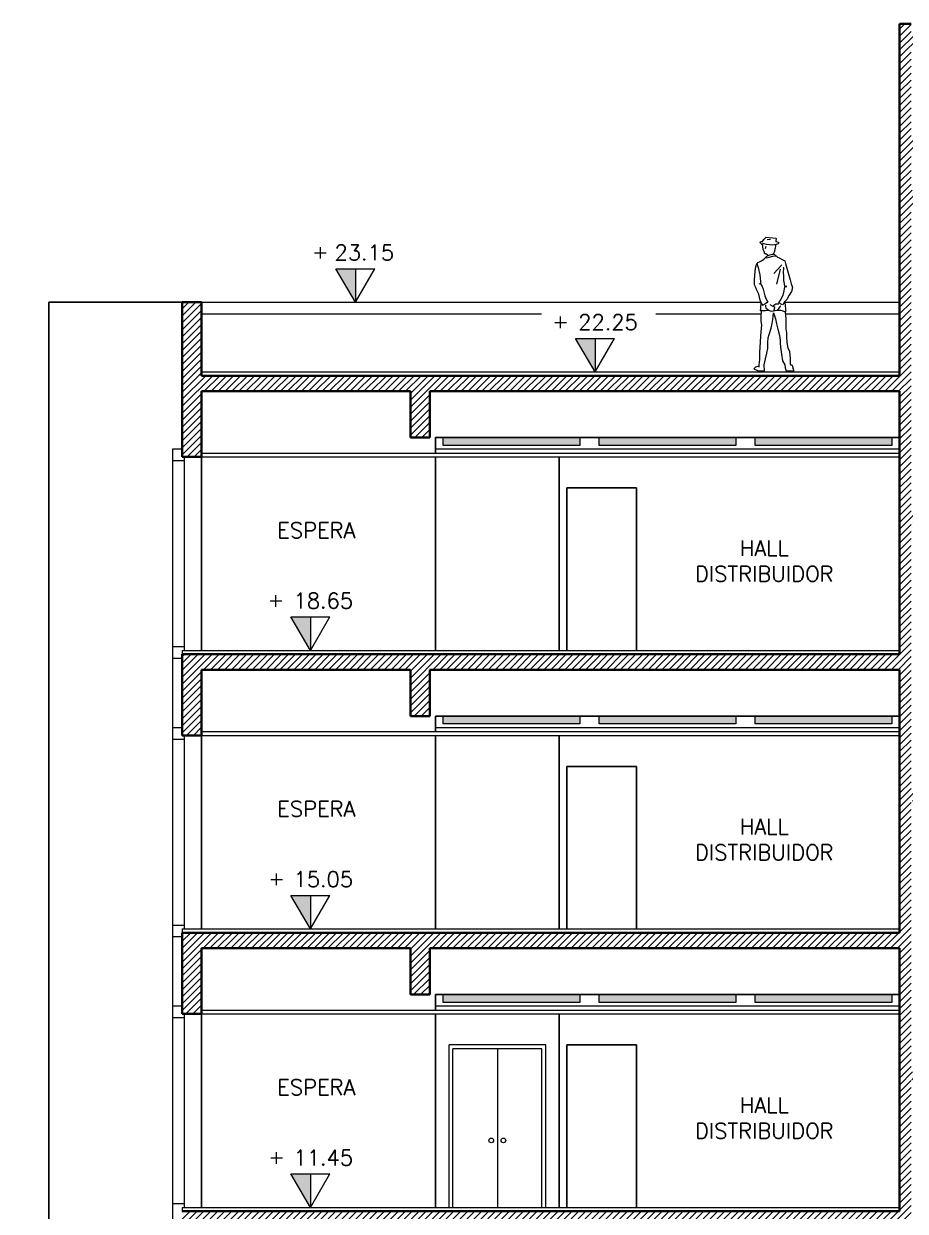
# Model space of a CAD drawing. Extents: x 1009 to 1343, y -172900 to 201.
# Drawn here: x 1121.54 to 1132.94, y -85.77 to -70.42 of the extents above; entities that cross this region are included whole.
import ezdxf

# ---------------------------------------------------------------- set-up
doc = ezdxf.new("R2010")
doc.units = 0
doc.header["$LTSCALE"] = 0.5
for name, color, linetype, lineweight in [('Acotaciones', 9, 'CONTINUOUS', 9), ('Carpintería', 55, 'CONTINUOUS', 20), ('Detalles .05', 243, 'CONTINUOUS', 5), ('Detalles 01', 8, 'CONTINUOUS', 9), ('Muros corte', 7, 'CONTINUOUS', 40), ('Muros vista', 253, 'CONTINUOUS', 25), ('Pisos', 252, 'CONTINUOUS', 18), ('Punta 01', 6, 'CONTINUOUS', 9), ('Punta 015', 64, 'CONTINUOUS', 13), ('Punta 02', 11, 'CONTINUOUS', 20), ('Vidrios', 147, 'CONTINUOUS', 13)]:
    doc.layers.add(name, color=color, linetype=linetype, lineweight=lineweight)
doc.styles.add('Texto 2 mm', font='simplex.shx', dxfattribs={"height": 0.2})

msp = doc.modelspace()

# ---------------------------------------------------------------- hatches: boundary and pattern name
at = {"layer": 'Detalles 01'}
h = msp.add_hatch(dxfattribs=at)
h.set_pattern_fill('ANSI31,_O', color=256, scale=0.02)
h.set_pattern_definition([(45, (0, 0), (-0.0449012806, 0.0449012806), [])])
h.paths.add_polyline_path([(1138.187, -103.123), (1137.787, -103.123), (1137.787, -99.023), (1140.662, -99.023), (1140.662, -100.123), (1140.462, -100.123), (1140.462, -101.123), (1140.862, -101.123), (1140.862, -97.073), (1140.662, -97.073), (1140.662, -98.873), (1137.862, -98.873), (1137.862, -98.673), (1137.787, -98.673), (1137.787, -72.323), (1137.537, -72.323), (1137.537, -72.573), (1135.787, -72.573), (1135.787, -70.423), (1135.637, -70.423), (1135.637, -70.573), (1133.012, -70.573), (1133.012, -70.423), (1132.862, -70.423), (1132.862, -74.973), (1123.837, -74.973), (1123.837, -74.023), (1123.587, -74.023), (1123.587, -76.023), (1123.837, -76.023), (1123.837, -75.173), (1126.537, -75.173), (1126.537, -75.773), (1126.787, -75.773), (1126.787, -75.173), (1132.862, -75.173), (1132.862, -78.573), (1123.587, -78.573), (1123.587, -79.623), (1123.837, -79.623), (1123.837, -78.773), (1126.537, -78.773), (1126.537, -79.373), (1126.787, -79.373), (1126.787, -78.773), (1132.862, -78.773), (1132.862, -82.173), (1123.587, -82.173), (1123.587, -83.223), (1123.837, -83.223), (1123.837, -82.373), (1126.537, -82.373), (1126.537, -82.973), (1126.787, -82.973), (1126.787, -82.373), (1132.862, -82.373), (1132.862, -85.773), (1123.587, -85.773), (1123.587, -86.823), (1123.837, -86.823), (1123.837, -85.973), (1126.537, -85.973), (1126.537, -86.573), (1126.787, -86.573), (1126.787, -85.973), (1132.862, -85.973), (1132.862, -89.373), (1123.587, -89.373), (1123.587, -90.423), (1123.837, -90.423), (1123.837, -89.573), (1126.537, -89.573), (1126.537, -90.173), (1126.787, -90.173), (1126.787, -89.573), (1132.862, -89.573), (1132.862, -92.973), (1123.587, -92.973), (1123.587, -93.523), (1122.737, -93.523), (1122.737, -93.323), (1122.587, -93.323), (1122.587, -93.923), (1122.737, -93.923), (1122.737, -93.623), (1123.587, -93.623), (1123.587, -93.923), (1123.837, -93.923), (1123.837, -93.173), (1126.537, -93.173), (1126.537, -93.773), (1126.787, -93.773), (1126.787, -93.173), (1132.862, -93.173), (1132.862, -96.973), (1121.937, -96.973), (1121.937, -103.123), (1121.537, -103.123), (1121.537, -105.123), (1122.587, -105.123), (1122.587, -103.123), (1122.187, -103.123), (1122.187, -100.223), (1126.537, -100.223), (1126.537, -100.823), (1126.787, -100.823), (1126.787, -100.223), (1132.862, -100.223), (1132.862, -103.123), (1132.487, -103.123), (1132.487, -105.123), (1133.387, -105.123), (1133.387, -103.123), (1133.012, -103.123), (1133.012, -101.573), (1133.912, -101.573), (1133.912, -101.873), (1134.112, -101.873), (1134.112, -101.793), (1135.811, -102.973), (1135.552, -102.973), (1135.552, -103.823), (1136.202, -103.823), (1136.202, -102.973), (1136.002, -102.973), (1136.002, -102.736), (1135.732, -102.736), (1135.732, -102.548), (1135.462, -102.548), (1135.462, -102.361), (1135.192, -102.361), (1135.192, -102.173), (1134.922, -102.173), (1134.922, -101.986), (1134.652, -101.986), (1134.652, -101.798), (1134.382, -101.798), (1134.382, -101.611), (1134.105, -101.611), (1134.112, -101.606), (1134.112, -101.473), (1133.012, -101.473), (1133.012, -98.573), (1133.912, -98.573), (1133.912, -98.873), (1134.112, -98.873), (1134.112, -98.793), (1136.009, -100.111), (1136.002, -100.111), (1136.002, -100.523), (1136.202, -100.523), (1136.202, -100.223), (1137.537, -100.223), (1137.537, -103.123), (1137.137, -103.123), (1137.137, -105.123), (1138.187, -105.123)])
h.paths.add_polyline_path([(1137.537, -99.973), (1136.002, -99.973), (1136.002, -99.736), (1135.732, -99.736), (1135.732, -99.548), (1135.462, -99.548), (1135.462, -99.361), (1135.192, -99.361), (1135.192, -99.173), (1134.922, -99.173), (1134.922, -98.986), (1134.652, -98.986), (1134.652, -98.798), (1134.382, -98.798), (1134.382, -98.611), (1134.105, -98.611), (1134.112, -98.606), (1134.112, -98.473), (1133.012, -98.473), (1133.012, -95.168), (1133.912, -95.168), (1133.912, -95.468), (1134.112, -95.468), (1134.112, -95.392), (1136.342, -96.966), (1136.342, -97.473), (1136.542, -97.473), (1136.542, -97.173), (1137.537, -97.173)], flags=16)
h.paths.add_polyline_path([(1136.052, -99.923), (1136.052, -99.561), (1134.294, -98.236), (1134.112, -98.236), (1134.112, -98.423), (1134.002, -98.423), (1134.002, -97.523), (1134.062, -97.523), (1134.062, -97.573), (1136.052, -99.073), (1136.052, -99.023), (1136.112, -99.023), (1136.112, -99.923)], flags=0)
h.paths.add_polyline_path([(1134.062, -98.023), (1134.136, -97.967), (1136.052, -99.411), (1135.977, -99.467)], flags=0)
h.paths.add_polyline_path([(1134.062, -97.873), (1134.136, -97.817), (1136.052, -99.261), (1135.977, -99.317)], flags=0)
h.paths.add_polyline_path([(1134.062, -97.723), (1134.136, -97.667), (1136.052, -99.111), (1135.977, -99.167)], flags=0)
h.paths.add_polyline_path([(1132.862, -99.973), (1122.187, -99.973), (1122.187, -97.173), (1126.537, -97.173), (1126.537, -97.773), (1126.787, -97.773), (1126.787, -97.173), (1132.862, -97.173)], flags=16)
h.paths.add_polyline_path([(1131.583, -99.923), (1131.331, -99.491), (1131.835, -99.491)], flags=0)
h.paths.add_polyline_path([(1137.537, -96.973), (1136.542, -96.973), (1136.542, -96.733), (1136.272, -96.733), (1136.272, -96.542), (1136.002, -96.542), (1136.002, -96.352), (1135.732, -96.352), (1135.732, -96.161), (1135.462, -96.161), (1135.462, -95.971), (1135.192, -95.971), (1135.192, -95.78), (1134.922, -95.78), (1134.922, -95.59), (1134.652, -95.59), (1134.652, -95.399), (1134.382, -95.399), (1134.382, -95.209), (1134.112, -95.209), (1134.112, -95.068), (1133.012, -95.068), (1133.012, -91.273), (1133.912, -91.273), (1133.912, -91.573), (1134.112, -91.573), (1134.112, -91.483), (1136.542, -93.103), (1136.542, -93.473), (1136.742, -93.473), (1136.742, -93.173), (1137.537, -93.173)], flags=16)
h.paths.add_polyline_path([(1136.592, -96.923), (1136.592, -96.561), (1134.112, -94.691), (1134.112, -94.637), (1134.289, -94.637), (1134.061, -94.466), (1134.136, -94.409), (1134.382, -94.595), (1134.382, -94.557), (1134.061, -94.316), (1134.136, -94.259), (1134.385, -94.447), (1134.434, -94.447), (1136.592, -96.073), (1136.592, -96.023), (1136.652, -96.023), (1136.652, -96.923)], flags=0)
h.paths.add_polyline_path([(1137.537, -92.973), (1136.542, -92.973), (1136.542, -92.743), (1136.272, -92.743), (1136.272, -92.563), (1136.002, -92.563), (1136.002, -92.383), (1135.732, -92.383), (1135.732, -92.203), (1135.462, -92.203), (1135.462, -92.023), (1135.192, -92.023), (1135.192, -91.843), (1134.922, -91.843), (1134.922, -91.663), (1134.652, -91.663), (1134.652, -91.483), (1134.382, -91.483), (1134.382, -91.303), (1134.112, -91.303), (1134.112, -91.173), (1133.012, -91.173), (1133.012, -87.673), (1133.912, -87.673), (1133.912, -87.973), (1134.112, -87.973), (1134.112, -87.883), (1136.541, -89.503), (1136.542, -89.503), (1136.542, -89.873), (1136.742, -89.873), (1136.742, -89.573), (1137.537, -89.573)], flags=16)
h.paths.add_polyline_path([(1136.592, -92.923), (1136.592, -92.56), (1134.319, -90.943), (1134.112, -90.943), (1134.112, -91.123), (1134.002, -91.123), (1134.002, -90.223), (1134.062, -90.223), (1134.062, -90.273), (1136.592, -92.073), (1136.592, -92.023), (1136.652, -92.023), (1136.652, -92.923)], flags=0)
h.paths.add_polyline_path([(1134.062, -90.723), (1134.141, -90.666), (1136.382, -92.26), (1136.382, -92.374)], flags=0)
h.paths.add_polyline_path([(1134.062, -90.573), (1134.141, -90.516), (1134.698, -90.912), (1134.616, -90.967)], flags=0)
h.paths.add_polyline_path([(1126.709, -99.497), (1126.594, -99.497), (1126.057, -99.649, 1.100935), (1125.38, -99.65), (1123.616, -99.65, 1.102902), (1122.939, -99.65), (1122.944, -99.65), (1122.638, -99.584), (1122.474, -99.498), (1122.373, -99.498, -0.414214), (1122.343, -99.468), (1122.343, -99.458, -0.414214), (1122.373, -99.428), (1122.386, -99.428), (1122.458, -99.141, -0.302226), (1122.482, -99.118), (1123.523, -98.959, 0.124237), (1123.559, -98.944), (1124.103, -98.534, -0.151719), (1124.158, -98.513), (1124.549, -98.496), (1125.131, -98.496), (1125.511, -98.511, -0.141031), (1125.563, -98.529), (1126.146, -98.929, 0.09603), (1126.174, -98.941), (1126.634, -99.042, 0.187906), (1126.656, -99.039), (1126.696, -99.016), (1126.696, -99.093), (1126.699, -99.114, -0.038718), (1126.704, -99.176), (1126.704, -99.336, -0.040937), (1126.699, -99.402), (1126.694, -99.428), (1126.709, -99.428, -0.414214), (1126.739, -99.458), (1126.739, -99.467, -0.414214)], flags=0)
h.paths.add_polyline_path([(1134.062, -90.423), (1134.141, -90.366), (1134.807, -90.84), (1134.725, -90.895)], flags=0)
h.paths.add_polyline_path([(1125.99, -98.956), (1125.56, -98.587, 0.168695), (1125.499, -98.563), (1125.133, -98.549, 0.010081), (1125.129, -98.549), (1124.551, -98.549, 0.011028), (1124.547, -98.549), (1124.176, -98.565, 0.206689), (1124.104, -98.6), (1123.757, -99.002, -0.102777), (1123.732, -99.022), (1123.767, -99.051), (1124.107, -98.644, -0.210552), (1124.179, -98.608), (1124.549, -98.592), (1125.131, -98.592), (1125.257, -98.597, -0.242328), (1125.416, -98.687), (1125.573, -98.927, -0.145895), (1125.606, -99.036), (1125.606, -99.143, -0.297473), (1125.558, -99.216), (1125.498, -99.264, 0.093095), (1125.474, -99.28), (1125.4, -99.357, 0.095925), (1125.384, -99.382), (1125.317, -99.564), (1123.767, -99.559), (1123.751, -99.443, -0.033845), (1123.748, -99.402), (1123.748, -99.203, -0.035143), (1123.751, -99.161), (1123.767, -99.051), (1122.576, -99.17), (1122.564, -99.168), (1122.519, -99.409), (1122.463, -99.409), (1122.508, -99.191), (1122.557, -99.203), (1122.568, -99.146), (1122.58, -99.148), (1123.705, -99.03, 0.190824), (1123.757, -99.002), (1124.104, -98.6, -0.206689), (1124.176, -98.565), (1124.549, -98.549), (1125.131, -98.549), (1125.499, -98.563, -0.168695), (1125.56, -98.587), (1125.976, -98.944, 0.027992), (1125.984, -98.95, 0.027992)], flags=0)
h.paths.add_polyline_path([(1125.439, -99.617, -1), (1125.999, -99.617, -1)], flags=0)
h.paths.add_polyline_path([(1125.569, -99.617, -1), (1125.869, -99.617, -1)], flags=0)
h.paths.add_polyline_path([(1125.521, -99.146), (1125.376, -99.146), (1125.376, -99.106), (1125.521, -99.106)], flags=0)
h.paths.add_polyline_path([(1124.591, -99.146), (1124.446, -99.146), (1124.446, -99.106), (1124.591, -99.106)], flags=0)
h.paths.add_polyline_path([(1122.998, -99.617, -1), (1123.558, -99.617, -1)], flags=0)
h.paths.add_polyline_path([(1123.128, -99.617, -1), (1123.428, -99.617, -1)], flags=0)
h.paths.add_polyline_path([(1137.537, -89.373), (1136.542, -89.373), (1136.542, -89.143), (1136.272, -89.143), (1136.272, -88.963), (1136.002, -88.963), (1136.002, -88.783), (1135.732, -88.783), (1135.732, -88.603), (1135.462, -88.603), (1135.462, -88.423), (1135.192, -88.423), (1135.192, -88.243), (1134.922, -88.243), (1134.922, -88.063), (1134.652, -88.063), (1134.652, -87.883), (1134.382, -87.883), (1134.382, -87.703), (1134.112, -87.703), (1134.112, -87.573), (1133.012, -87.573), (1133.012, -84.073), (1133.912, -84.073), (1133.912, -84.373), (1134.112, -84.373), (1134.112, -84.283), (1136.541, -85.903), (1136.542, -85.903), (1136.542, -86.273), (1136.742, -86.273), (1136.742, -85.973), (1137.537, -85.973)], flags=16)
h.paths.add_polyline_path([(1136.592, -89.323), (1136.592, -88.96), (1134.319, -87.343), (1134.112, -87.343), (1134.112, -87.523), (1134.002, -87.523), (1134.002, -86.623), (1134.062, -86.623), (1134.062, -86.673), (1136.592, -88.473), (1136.592, -88.423), (1136.652, -88.423), (1136.652, -89.323)], flags=0)
h.paths.add_polyline_path([(1134.062, -87.123), (1134.141, -87.066), (1136.592, -88.81), (1136.512, -88.866)], flags=0)
h.paths.add_polyline_path([(1134.062, -86.973), (1134.141, -86.916), (1136.592, -88.66), (1136.512, -88.716)], flags=0)
h.paths.add_polyline_path([(1134.062, -86.823), (1134.141, -86.766), (1136.592, -88.51), (1136.512, -88.566)], flags=0)
h.paths.add_polyline_path([(1137.537, -85.773), (1136.542, -85.773), (1136.542, -85.543), (1136.272, -85.543), (1136.272, -85.363), (1136.002, -85.363), (1136.002, -85.183), (1135.732, -85.183), (1135.732, -85.003), (1135.462, -85.003), (1135.462, -84.823), (1135.192, -84.823), (1135.192, -84.643), (1134.922, -84.643), (1134.922, -84.463), (1134.652, -84.463), (1134.652, -84.283), (1134.382, -84.283), (1134.382, -84.103), (1134.112, -84.103), (1134.112, -83.973), (1133.012, -83.973), (1133.012, -80.473), (1133.912, -80.473), (1133.912, -80.773), (1134.112, -80.773), (1134.112, -80.683), (1136.541, -82.303), (1136.542, -82.303), (1136.542, -82.673), (1136.742, -82.673), (1136.742, -82.373), (1137.537, -82.373)], flags=16)
h.paths.add_polyline_path([(1136.592, -85.723), (1136.592, -85.36), (1134.319, -83.743), (1134.112, -83.743), (1134.112, -83.923), (1134.002, -83.923), (1134.002, -83.023), (1134.062, -83.023), (1134.062, -83.073), (1136.592, -84.873), (1136.592, -84.823), (1136.652, -84.823), (1136.652, -85.723)], flags=0)
h.paths.add_polyline_path([(1134.062, -83.523), (1134.141, -83.466), (1136.592, -85.21), (1136.512, -85.266)], flags=0)
h.paths.add_polyline_path([(1134.062, -83.373), (1134.141, -83.316), (1136.592, -85.06), (1136.512, -85.116)], flags=0)
h.paths.add_polyline_path([(1134.062, -83.223), (1134.141, -83.166), (1136.592, -84.91), (1136.512, -84.966)], flags=0)
h.paths.add_polyline_path([(1137.537, -82.173), (1136.542, -82.173), (1136.542, -81.943), (1136.272, -81.943), (1136.272, -81.763), (1136.002, -81.763), (1136.002, -81.583), (1135.732, -81.583), (1135.732, -81.403), (1135.462, -81.403), (1135.462, -81.223), (1135.192, -81.223), (1135.192, -81.043), (1134.922, -81.043), (1134.922, -80.863), (1134.652, -80.863), (1134.652, -80.683), (1134.382, -80.683), (1134.382, -80.503), (1134.112, -80.503), (1134.112, -80.373), (1133.012, -80.373), (1133.012, -76.873), (1133.912, -76.873), (1133.912, -77.173), (1134.112, -77.173), (1134.112, -77.083), (1136.541, -78.703), (1136.542, -78.703), (1136.542, -79.073), (1136.742, -79.073), (1136.742, -78.773), (1137.537, -78.773)], flags=16)
h.paths.add_polyline_path([(1136.592, -82.123), (1136.592, -81.76), (1134.319, -80.143), (1134.112, -80.143), (1134.112, -80.323), (1134.002, -80.323), (1134.002, -79.423), (1134.062, -79.423), (1134.062, -79.473), (1136.592, -81.273), (1136.592, -81.223), (1136.652, -81.223), (1136.652, -82.123)], flags=0)
h.paths.add_polyline_path([(1134.062, -79.923), (1134.141, -79.866), (1136.592, -81.61), (1136.512, -81.666)], flags=0)
h.paths.add_polyline_path([(1134.062, -79.773), (1134.141, -79.716), (1136.592, -81.46), (1136.512, -81.516)], flags=0)
h.paths.add_polyline_path([(1134.062, -79.623), (1134.141, -79.566), (1136.592, -81.31), (1136.512, -81.366)], flags=0)
h.paths.add_polyline_path([(1137.537, -78.573), (1136.542, -78.573), (1136.542, -78.343), (1136.272, -78.343), (1136.272, -78.163), (1136.002, -78.163), (1136.002, -77.983), (1135.732, -77.983), (1135.732, -77.803), (1135.462, -77.803), (1135.462, -77.623), (1135.192, -77.623), (1135.192, -77.443), (1134.922, -77.443), (1134.922, -77.263), (1134.652, -77.263), (1134.652, -77.083), (1134.382, -77.083), (1134.382, -76.903), (1134.112, -76.903), (1134.112, -76.773), (1133.012, -76.773), (1133.012, -72.823), (1135.587, -72.823), (1135.587, -73.223), (1135.837, -73.223), (1135.837, -72.823), (1137.537, -72.823), (1137.537, -74.973), (1136.542, -74.973), (1136.542, -75.473), (1136.742, -75.473), (1136.742, -75.173), (1137.537, -75.173)], flags=16)
h.paths.add_polyline_path([(1136.592, -78.523), (1136.592, -78.16), (1134.319, -76.543), (1134.112, -76.543), (1134.112, -76.723), (1134.002, -76.723), (1134.002, -75.823), (1134.062, -75.823), (1134.062, -75.873), (1136.592, -74.073), (1136.592, -74.023), (1136.652, -74.023), (1136.652, -74.923), (1136.592, -74.923), (1136.592, -74.56), (1134.404, -76.116), (1136.592, -77.673), (1136.592, -77.623), (1136.652, -77.623), (1136.652, -78.523)], flags=0)
h.paths.add_polyline_path([(1134.062, -76.323), (1134.141, -76.266), (1136.592, -78.01), (1136.512, -78.066)], flags=0)
h.paths.add_polyline_path([(1134.062, -76.173), (1134.141, -76.116), (1136.592, -77.86), (1136.512, -77.916)], flags=0)
h.paths.add_polyline_path([(1134.062, -76.023), (1134.141, -75.966), (1136.592, -77.71), (1136.512, -77.766)], flags=0)
h.paths.add_polyline_path([(1135.637, -72.573), (1135.337, -72.573), (1135.337, -72.162), (1135.637, -72.124)], flags=16)
h.paths.add_polyline_path([(1135.237, -72.573), (1133.012, -72.573), (1133.012, -72.073), (1135.237, -72.165)], flags=16)
h.paths.add_polyline_path([(1135.286, -72.017), (1133.012, -71.923), (1133.012, -70.723), (1135.637, -70.723), (1135.637, -71.973)], flags=16)
h.paths.add_polyline_path([(1131.379, -99.131), (1132.088, -99.131), (1132.088, -99.431), (1131.379, -99.431)], flags=8)
h.paths.add_polyline_path([(1128.564, -98.436), (1130.159, -98.436), (1130.159, -99.069), (1128.564, -99.069)], flags=8)
at = {"layer": 'Vidrios', "linetype": 'Continuous'}
for points in [[(1125.826, -73.591), (1125.61, -73.591), (1125.574, -73.591), (1125.826, -74.023)], [(1128.926, -74.491), (1128.71, -74.491), (1128.674, -74.491), (1128.926, -74.923)], [(1125.244, -78.091), (1125.028, -78.091), (1124.992, -78.091), (1125.244, -78.523)], [(1125.244, -81.691), (1125.028, -81.691), (1124.992, -81.691), (1125.244, -82.123)], [(1125.244, -85.291), (1125.028, -85.291), (1124.992, -85.291), (1125.244, -85.723)]]:
    msp.add_hatch(color=256, dxfattribs=at).paths.add_polyline_path(points)
at = {"layer": 'Vidrios'}
h = msp.add_hatch(color=256, dxfattribs=at)
h.dxf.hatch_style = 1
h.paths.add_polyline_path([(1128.728, -75.773), (1126.962, -75.773), (1126.962, -75.873), (1128.728, -75.873)])
h.paths.add_polyline_path([(1130.745, -75.773), (1128.978, -75.773), (1128.978, -75.873), (1130.745, -75.873)])
h.paths.add_polyline_path([(1132.762, -75.773), (1130.995, -75.773), (1130.995, -75.873), (1132.762, -75.873)])
h = msp.add_hatch(color=256, dxfattribs=at)
h.dxf.hatch_style = 1
h.paths.add_polyline_path([(1128.728, -79.373), (1126.962, -79.373), (1126.962, -79.473), (1128.728, -79.473)])
h.paths.add_polyline_path([(1130.745, -79.373), (1128.978, -79.373), (1128.978, -79.473), (1130.745, -79.473)])
h.paths.add_polyline_path([(1132.762, -79.373), (1130.995, -79.373), (1130.995, -79.473), (1132.762, -79.473)])
h = msp.add_hatch(color=256, dxfattribs=at)
h.dxf.hatch_style = 1
h.paths.add_polyline_path([(1128.728, -82.973), (1126.962, -82.973), (1126.962, -83.073), (1128.728, -83.073)])
h.paths.add_polyline_path([(1130.745, -82.973), (1128.978, -82.973), (1128.978, -83.073), (1130.745, -83.073)])
h.paths.add_polyline_path([(1132.762, -82.973), (1130.995, -82.973), (1130.995, -83.073), (1132.762, -83.073)])

# ---------------------------------------------------------------- linework, layer by layer
at = {"layer": 'Acotaciones', "linetype": 'Continuous'}
for p, q in [((1125.574, -73.591), (1126.078, -73.591)), ((1125.826, -74.023), (1125.574, -73.591)), ((1125.826, -74.023), (1126.078, -73.591)), ((1125.826, -73.591), (1125.826, -74.023)), ((1128.674, -74.491), (1129.178, -74.491)), ((1128.926, -74.923), (1128.674, -74.491)), ((1128.926, -74.923), (1129.178, -74.491)), ((1128.926, -74.491), (1128.926, -74.923)), ((1124.992, -78.091), (1125.496, -78.091)), ((1125.244, -78.523), (1124.992, -78.091)), ((1125.244, -78.523), (1125.496, -78.091)), ((1125.244, -78.091), (1125.244, -78.523)), ((1124.992, -81.691), (1125.496, -81.691)), ((1125.244, -82.123), (1124.992, -81.691)), ((1125.244, -82.123), (1125.496, -81.691)), ((1125.244, -81.691), (1125.244, -82.123)), ((1124.992, -85.291), (1125.496, -85.291)), ((1125.244, -85.723), (1124.992, -85.291)), ((1125.244, -85.723), (1125.496, -85.291)), ((1125.244, -85.291), (1125.244, -85.723))]:
    msp.add_line(p, q, dxfattribs=at)
at = {"layer": 'Carpintería'}
for p, q in [((1123.462, -75.923), (1123.462, -93.023)), ((1123.587, -75.923), (1123.462, -75.923)), ((1123.612, -76.073), (1123.462, -76.073)), ((1123.612, -76.023), (1123.612, -78.523)), ((1123.462, -78.473), (1123.612, -78.473)), ((1123.462, -78.623), (1123.587, -78.623)), ((1123.587, -79.523), (1123.462, -79.523)), ((1123.612, -79.623), (1123.612, -82.123)), ((1123.612, -79.673), (1123.462, -79.673)), ((1123.462, -82.073), (1123.612, -82.073)), ((1123.462, -82.223), (1123.587, -82.223)), ((1123.587, -83.123), (1123.462, -83.123)), ((1123.612, -83.273), (1123.462, -83.273)), ((1123.612, -83.223), (1123.612, -85.723)), ((1123.462, -85.673), (1123.612, -85.673))]:
    msp.add_line(p, q, dxfattribs=at)
at = {"layer": 'Detalles .05'}
for p, q in [((1126.962, -75.873), (1126.962, -75.773)), ((1128.728, -75.773), (1128.728, -75.873)), ((1128.978, -75.873), (1128.978, -75.773)), ((1130.745, -75.773), (1130.745, -75.873)), ((1130.995, -75.873), (1130.995, -75.773)), ((1132.762, -75.773), (1132.762, -75.873)), ((1132.862, -75.923), (1126.862, -75.923)), ((1128.728, -75.873), (1126.962, -75.873)), ((1130.745, -75.873), (1128.978, -75.873)), ((1132.762, -75.873), (1130.995, -75.873)), ((1126.962, -79.473), (1126.962, -79.373)), ((1128.728, -79.473), (1126.962, -79.473)), ((1128.728, -79.373), (1128.728, -79.473)), ((1128.978, -79.473), (1128.978, -79.373)), ((1130.745, -79.473), (1128.978, -79.473)), ((1130.745, -79.373), (1130.745, -79.473)), ((1130.995, -79.473), (1130.995, -79.373)), ((1132.762, -79.473), (1130.995, -79.473)), ((1132.762, -79.373), (1132.762, -79.473)), ((1132.862, -79.523), (1126.862, -79.523)), ((1126.962, -83.073), (1126.962, -82.973)), ((1128.728, -82.973), (1128.728, -83.073)), ((1128.978, -83.073), (1128.978, -82.973)), ((1130.745, -82.973), (1130.745, -83.073)), ((1130.995, -83.073), (1130.995, -82.973)), ((1132.762, -82.973), (1132.762, -83.073)), ((1132.862, -83.123), (1126.862, -83.123)), ((1128.728, -83.073), (1126.962, -83.073)), ((1130.745, -83.073), (1128.978, -83.073)), ((1132.762, -83.073), (1130.995, -83.073))]:
    msp.add_line(p, q, dxfattribs=at)
at = {"layer": 'Muros corte'}
for p, q in [((1132.862, -70.423), (1133.012, -70.423)), ((1132.862, -74.973), (1132.862, -70.423)), ((1123.587, -74.023), (1123.837, -74.023)), ((1123.587, -76.023), (1123.587, -74.023)), ((1123.837, -74.973), (1123.837, -74.023)), ((1123.837, -74.973), (1132.862, -74.973)), ((1123.837, -75.173), (1126.537, -75.173)), ((1123.837, -76.023), (1123.837, -75.173)), ((1126.537, -75.773), (1126.537, -75.173)), ((1126.787, -75.773), (1126.787, -75.173)), ((1126.787, -75.173), (1132.862, -75.173)), ((1132.862, -78.573), (1132.862, -75.173)), ((1126.537, -75.773), (1126.787, -75.773)), ((1123.837, -76.023), (1123.587, -76.023)), ((1123.587, -78.573), (1132.862, -78.573)), ((1123.587, -79.623), (1123.587, -78.573)), ((1123.837, -78.773), (1126.537, -78.773)), ((1123.837, -79.623), (1123.837, -78.773)), ((1126.537, -79.373), (1126.537, -78.773)), ((1126.787, -79.373), (1126.787, -78.773)), ((1126.787, -78.773), (1132.862, -78.773)), ((1132.862, -82.173), (1132.862, -78.773)), ((1126.537, -79.373), (1126.787, -79.373)), ((1123.837, -79.623), (1123.587, -79.623)), ((1123.587, -82.173), (1132.862, -82.173)), ((1123.587, -83.223), (1123.587, -82.173)), ((1123.837, -82.373), (1126.537, -82.373)), ((1123.837, -83.223), (1123.837, -82.373)), ((1126.537, -82.973), (1126.537, -82.373)), ((1126.787, -82.973), (1126.787, -82.373)), ((1126.787, -82.373), (1132.862, -82.373)), ((1132.862, -85.773), (1132.862, -82.373)), ((1126.537, -82.973), (1126.787, -82.973)), ((1123.837, -83.223), (1123.587, -83.223)), ((1123.587, -85.773), (1132.862, -85.773))]:
    msp.add_line(p, q, dxfattribs=at)
at = {"layer": 'Muros vista'}
for p, q in [((1121.862, -96.923), (1121.862, -74.023)), ((1121.862, -74.023), (1123.587, -74.023)), ((1126.862, -75.773), (1132.862, -75.773)), ((1126.862, -75.973), (1126.862, -75.773)), ((1123.837, -76.023), (1123.837, -78.523)), ((1126.862, -78.523), (1126.862, -76.023)), ((1128.462, -78.523), (1128.462, -76.023)), ((1128.562, -78.523), (1128.562, -76.423)), ((1128.562, -76.423), (1129.462, -76.423)), ((1129.462, -78.523), (1129.462, -76.423)), ((1126.862, -79.373), (1132.862, -79.373)), ((1126.862, -79.573), (1126.862, -79.373)), ((1123.837, -79.623), (1123.837, -82.123)), ((1126.862, -82.123), (1126.862, -79.623)), ((1128.462, -82.123), (1128.462, -79.623)), ((1128.562, -82.123), (1128.562, -80.023)), ((1128.562, -80.023), (1129.462, -80.023)), ((1129.462, -82.123), (1129.462, -80.023)), ((1126.862, -82.973), (1132.862, -82.973)), ((1126.862, -83.173), (1126.862, -82.973)), ((1123.837, -83.223), (1123.837, -85.723)), ((1126.862, -85.723), (1126.862, -83.223)), ((1128.462, -85.723), (1128.462, -83.223)), ((1128.562, -85.723), (1128.562, -83.623)), ((1128.562, -83.623), (1129.462, -83.623)), ((1129.462, -85.723), (1129.462, -83.623))]:
    msp.add_line(p, q, dxfattribs=at)
at = {"layer": 'Pisos'}
for p, q in [((1123.837, -74.923), (1132.862, -74.923)), ((1123.587, -78.523), (1132.862, -78.523)), ((1123.587, -78.523), (1123.587, -78.573)), ((1123.587, -82.123), (1132.862, -82.123)), ((1123.587, -82.123), (1123.587, -82.173)), ((1123.587, -85.723), (1132.862, -85.723)), ((1123.587, -85.723), (1123.587, -85.773))]:
    msp.add_line(p, q, dxfattribs=at)
at = {"layer": 'Punta 01'}
for p, q in [((1131.096, -73.231), (1131.111, -73.209)), ((1131.111, -73.209), (1131.128, -73.19)), ((1131.128, -73.19), (1131.138, -73.182)), ((1131.138, -73.182), (1131.177, -73.186)), ((1131.149, -73.212), (1131.196, -73.207)), ((1131.177, -73.186), (1131.222, -73.192)), ((1131.222, -73.192), (1131.261, -73.194)), ((1131.261, -73.194), (1131.267, -73.201)), ((1131.267, -73.201), (1131.265, -73.23)), ((1131.061, -73.248), (1131.072, -73.238)), ((1131.064, -73.261), (1131.061, -73.248)), ((1131.083, -73.276), (1131.064, -73.261)), ((1131.072, -73.238), (1131.09, -73.235)), ((1131.09, -73.274), (1131.083, -73.276)), ((1131.087, -73.248), (1131.096, -73.231)), ((1131.09, -73.235), (1131.087, -73.248)), ((1131.111, -73.269), (1131.09, -73.267)), ((1131.094, -73.303), (1131.09, -73.274)), ((1131.1, -73.34), (1131.094, -73.303)), ((1131.111, -73.368), (1131.1, -73.34)), ((1131.143, -73.276), (1131.111, -73.269)), ((1131.122, -73.396), (1131.111, -73.368)), ((1131.128, -73.327), (1131.139, -73.3)), ((1131.181, -73.282), (1131.143, -73.276)), ((1131.222, -73.284), (1131.181, -73.282)), ((1131.267, -73.278), (1131.222, -73.284)), ((1131.248, -73.357), (1131.229, -73.401)), ((1131.248, -73.357), (1131.254, -73.333)), ((1131.254, -73.333), (1131.259, -73.321)), ((1131.259, -73.321), (1131.263, -73.303)), ((1131.265, -73.23), (1131.263, -73.239)), ((1131.263, -73.239), (1131.295, -73.245)), ((1131.263, -73.303), (1131.263, -73.271)), ((1131.293, -73.269), (1131.267, -73.278)), ((1131.302, -73.25), (1131.293, -73.269)), ((1131.295, -73.245), (1131.302, -73.25)), ((1131.015, -73.535), (1131.021, -73.518)), ((1131.019, -73.52), (1131.036, -73.574)), ((1131.021, -73.518), (1131.024, -73.516)), ((1131.024, -73.516), (1131.03, -73.511)), ((1131.03, -73.511), (1131.051, -73.5)), ((1131.051, -73.5), (1131.077, -73.486)), ((1131.077, -73.486), (1131.107, -73.468)), ((1131.107, -73.468), (1131.122, -73.452)), ((1131.13, -73.396), (1131.122, -73.396)), ((1131.122, -73.452), (1131.148, -73.428)), ((1131.13, -73.396), (1131.147, -73.396)), ((1131.131, -73.443), (1131.145, -73.449)), ((1131.145, -73.449), (1131.176, -73.439)), ((1131.147, -73.396), (1131.159, -73.421)), ((1131.148, -73.428), (1131.171, -73.415)), ((1131.171, -73.415), (1131.216, -73.4)), ((1131.176, -73.439), (1131.224, -73.429)), ((1131.216, -73.4), (1131.242, -73.402)), ((1131.224, -73.429), (1131.248, -73.425)), ((1131.242, -73.402), (1131.283, -73.44)), ((1131.248, -73.425), (1131.27, -73.428)), ((1131.283, -73.44), (1131.308, -73.449)), ((1131.308, -73.449), (1131.353, -73.475)), ((1131.353, -73.475), (1131.378, -73.488)), ((1131.378, -73.488), (1131.388, -73.524)), ((1131.388, -73.524), (1131.405, -73.584)), ((1130.985, -73.737), (1130.992, -73.673)), ((1130.992, -73.673), (1131, -73.582)), ((1131, -73.582), (1131.015, -73.535)), ((1131.036, -73.574), (1131.058, -73.668)), ((1131.058, -73.668), (1131.062, -73.715)), ((1131.339, -73.541), (1131.238, -73.653)), ((1131.319, -73.597), (1131.273, -73.788)), ((1131.365, -73.58), (1131.362, -73.571)), ((1131.362, -73.637), (1131.365, -73.58)), ((1131.367, -73.686), (1131.362, -73.637)), ((1131.405, -73.584), (1131.429, -73.673)), ((1131.429, -73.673), (1131.447, -73.735)), ((1130.986, -73.8), (1130.985, -73.737)), ((1130.999, -73.825), (1130.986, -73.8)), ((1131.014, -73.857), (1130.999, -73.825)), ((1131.066, -73.781), (1131.046, -73.788)), ((1131.046, -73.788), (1131.052, -73.786)), ((1131.062, -73.715), (1131.064, -73.751)), ((1131.064, -73.751), (1131.066, -73.781)), ((1131.066, -73.783), (1131.085, -73.821)), ((1131.085, -73.821), (1131.097, -73.856)), ((1131.367, -73.74), (1131.367, -73.686)), ((1131.376, -73.779), (1131.367, -73.74)), ((1131.367, -73.895), (1131.38, -73.828)), ((1131.378, -73.819), (1131.376, -73.779)), ((1131.405, -73.818), (1131.378, -73.819)), ((1131.38, -73.828), (1131.382, -73.819)), ((1131.382, -73.819), (1131.405, -73.818)), ((1131.447, -73.735), (1131.462, -73.784)), ((1131.462, -73.784), (1131.471, -73.807)), ((1131.471, -73.807), (1131.479, -73.837)), ((1131.041, -73.919), (1131.014, -73.857)), ((1131.061, -73.996), (1131.041, -73.919)), ((1131.097, -73.856), (1131.122, -73.941)), ((1131.122, -73.941), (1131.136, -73.983)), ((1131.136, -73.98), (1131.149, -74.007)), ((1131.325, -73.997), (1131.352, -73.939)), ((1131.352, -73.939), (1131.367, -73.895)), ((1131.406, -73.986), (1131.376, -74.019)), ((1131.436, -73.932), (1131.406, -73.986)), ((1131.464, -73.884), (1131.436, -73.932)), ((1131.479, -73.837), (1131.464, -73.884)), ((1123.837, -74.023), (1131.072, -74.023)), ((1131.082, -74.047), (1131.061, -73.996)), ((1131.066, -74.135), (1131.068, -74.103)), ((1131.124, -74.135), (1131.066, -74.135)), ((1131.068, -74.103), (1131.072, -74.023)), ((1131.082, -74.047), (1131.09, -74.061)), ((1131.09, -74.061), (1131.123, -74.045)), ((1131.158, -74.021), (1131.123, -74.045)), ((1131.128, -74.06), (1131.13, -74.077)), ((1131.13, -74.077), (1131.134, -74.094)), ((1131.184, -74.131), (1131.13, -74.135)), ((1131.134, -74.094), (1131.17, -74.126)), ((1131.149, -74.007), (1131.161, -74.024)), ((1131.155, -74.023), (1131.16, -74.023)), ((1131.17, -74.126), (1131.201, -74.137)), ((1131.219, -74.073), (1131.19, -74.058)), ((1131.201, -74.137), (1131.231, -74.135)), ((1131.239, -74.082), (1131.219, -74.073)), ((1131.237, -74.064), (1131.229, -74.077)), ((1131.231, -74.135), (1131.243, -74.129)), ((1131.256, -74.135), (1131.234, -74.133)), ((1131.263, -74.049), (1131.237, -74.064)), ((1131.249, -74.092), (1131.239, -74.082)), ((1131.243, -74.129), (1131.249, -74.092)), ((1131.293, -74.131), (1131.256, -74.135)), ((1131.286, -74.047), (1131.263, -74.049)), ((1131.28, -74.126), (1131.301, -74.105)), ((1131.303, -74.047), (1131.286, -74.047)), ((1131.331, -74.131), (1131.293, -74.131)), ((1131.301, -74.105), (1131.318, -74.083)), ((1131.302, -74.032), (1131.325, -73.997)), ((1131.342, -74.051), (1131.302, -74.032)), ((1131.318, -74.083), (1131.327, -74.066)), ((1131.359, -74.137), (1131.331, -74.131)), ((1131.354, -74.058), (1131.342, -74.051)), ((1131.376, -74.019), (1131.354, -74.058)), ((1131.387, -74.15), (1131.359, -74.137)), ((1131.374, -74.023), (1132.862, -74.023)), ((1131.382, -74.024), (1131.38, -74.015)), ((1131.387, -74.071), (1131.382, -74.024)), ((1131.392, -74.105), (1131.387, -74.071)), ((1131.393, -74.151), (1131.392, -74.105)), ((1123.837, -74.173), (1128.234, -74.173)), ((1129.713, -74.173), (1131.076, -74.173)), ((1131.072, -74.272), (1131.074, -74.199)), ((1131.081, -74.315), (1131.072, -74.272)), ((1131.074, -74.199), (1131.078, -74.143)), ((1131.216, -74.298), (1131.224, -74.248)), ((1131.224, -74.248), (1131.234, -74.158)), ((1131.232, -74.173), (1131.238, -74.173)), ((1131.234, -74.158), (1131.258, -74.238)), ((1131.258, -74.238), (1131.271, -74.3)), ((1131.387, -74.15), (1131.393, -74.151)), ((1131.392, -74.192), (1131.387, -74.15)), ((1131.39, -74.173), (1132.862, -74.173)), ((1131.395, -74.246), (1131.392, -74.192)), ((1131.398, -74.282), (1131.395, -74.246)), ((1131.396, -74.319), (1131.398, -74.282)), ((1131.071, -74.459), (1131.077, -74.364)), ((1131.077, -74.364), (1131.081, -74.315)), ((1131.162, -74.484), (1131.177, -74.441)), ((1131.177, -74.441), (1131.203, -74.358)), ((1131.203, -74.358), (1131.216, -74.298)), ((1131.271, -74.3), (1131.29, -74.37)), ((1131.29, -74.37), (1131.31, -74.454)), ((1131.398, -74.368), (1131.396, -74.319)), ((1131.403, -74.417), (1131.398, -74.368)), ((1131.407, -74.473), (1131.403, -74.417)), ((1131.062, -74.602), (1131.066, -74.54)), ((1131.066, -74.54), (1131.071, -74.459)), ((1131.158, -74.542), (1131.162, -74.484)), ((1131.161, -74.581), (1131.158, -74.542)), ((1131.158, -74.622), (1131.161, -74.581)), ((1131.31, -74.454), (1131.319, -74.512)), ((1131.319, -74.512), (1131.318, -74.554)), ((1131.318, -74.554), (1131.322, -74.605)), ((1131.411, -74.539), (1131.407, -74.473)), ((1131.414, -74.567), (1131.411, -74.539)), ((1131.422, -74.617), (1131.414, -74.567)), ((1131.054, -74.765), (1131.058, -74.669)), ((1131.058, -74.669), (1131.062, -74.602)), ((1131.112, -74.834), (1131.129, -74.754)), ((1131.129, -74.754), (1131.146, -74.681)), ((1131.146, -74.681), (1131.158, -74.622)), ((1131.322, -74.605), (1131.336, -74.692)), ((1131.336, -74.692), (1131.347, -74.78)), ((1131.446, -74.666), (1131.422, -74.617)), ((1131.452, -74.745), (1131.446, -74.666)), ((1131.451, -74.816), (1131.452, -74.745)), ((1131.002, -74.862), (1130.977, -74.883)), ((1130.977, -74.883), (1131.024, -74.904)), ((1131.028, -74.855), (1131.002, -74.862)), ((1131.024, -74.904), (1131.116, -74.909)), ((1131.048, -74.857), (1131.028, -74.855)), ((1131.046, -74.863), (1131.049, -74.831)), ((1131.049, -74.831), (1131.054, -74.765)), ((1131.116, -74.909), (1131.112, -74.834)), ((1131.347, -74.78), (1131.378, -74.833)), ((1131.378, -74.833), (1131.382, -74.872)), ((1131.382, -74.872), (1131.395, -74.91)), ((1131.458, -74.837), (1131.451, -74.816)), ((1131.472, -74.837), (1131.458, -74.837)), ((1131.472, -74.837), (1131.488, -74.885)), ((1131.498, -74.91), (1131.488, -74.885)), ((1131.395, -74.91), (1131.498, -74.91)), ((1127.037, -85.723), (1127.037, -83.623)), ((1128.287, -83.623), (1127.037, -83.623)), ((1128.287, -85.723), (1128.287, -83.623)), ((1128.237, -83.673), (1127.087, -83.673)), ((1127.087, -85.723), (1127.087, -83.673)), ((1127.662, -83.673), (1127.662, -85.723)), ((1128.237, -85.723), (1128.237, -83.673))]:
    msp.add_line(p, q, dxfattribs=at)
at = {"layer": 'Punta 01', "linetype": 'Continuous'}
for p, q in [((1125.374, -73.459), (1125.374, -73.309)), ((1125.299, -73.384), (1125.449, -73.384)), ((1128.405, -74.284), (1128.555, -74.284)), ((1128.48, -74.359), (1128.48, -74.209)), ((1124.798, -77.959), (1124.798, -77.809)), ((1124.723, -77.884), (1124.873, -77.884)), ((1124.732, -81.484), (1124.882, -81.484)), ((1124.807, -81.559), (1124.807, -81.409)), ((1124.807, -85.159), (1124.807, -85.009)), ((1124.732, -85.084), (1124.882, -85.084))]:
    msp.add_line(p, q, dxfattribs=at)
at = {"layer": 'Punta 01'}
for centre in [(1127.583, -84.857), (1127.74, -84.857)]:
    msp.add_circle(centre, 0.03, dxfattribs=at)
at = {"layer": 'Punta 02'}
for p, q in [((1123.837, -75.973), (1132.862, -75.973)), ((1123.837, -76.023), (1132.862, -76.023)), ((1123.837, -79.573), (1132.862, -79.573)), ((1123.837, -79.623), (1132.862, -79.623)), ((1123.837, -83.173), (1132.862, -83.173)), ((1123.837, -83.223), (1132.862, -83.223))]:
    msp.add_line(p, q, dxfattribs=at)

# ---------------------------------------------------------------- texts
at = {"layer": 'Punta 015', "linetype": 'Continuous', "char_height": 0.2, "attachment_point": 5, "style": 'Texto 2 mm'}
for s, insert in [('23.15', (1125.941, -73.381)), ('22.25', (1129.093, -74.281)), ('18.65', (1125.411, -77.881)), ('15.05', (1125.411, -81.481)), ('11.45', (1125.411, -85.081))]:
    msp.add_mtext(s, dxfattribs=dict(at, insert=insert))
at = {"layer": 'Punta 02', "char_height": 0.2, "style": 'Texto 2 mm'}
for s, insert, width, attachment_point in [('ESPERA', (1124.816, -76.871), 1.0557, 1), ('HALL\\PDISTRIBUIDOR', (1131.114, -77.101), 2.1374, 2), ('ESPERA', (1124.816, -80.471), 1.0557, 1), ('HALL\\PDISTRIBUIDOR', (1131.114, -80.701), 2.1374, 2), ('ESPERA', (1124.816, -84.071), 1.0557, 1), ('HALL\\PDISTRIBUIDOR', (1131.114, -84.301), 2.1374, 2)]:
    msp.add_mtext(s, dxfattribs=dict(at, insert=insert, width=width, attachment_point=attachment_point))

doc.saveas('drawing.dxf')
